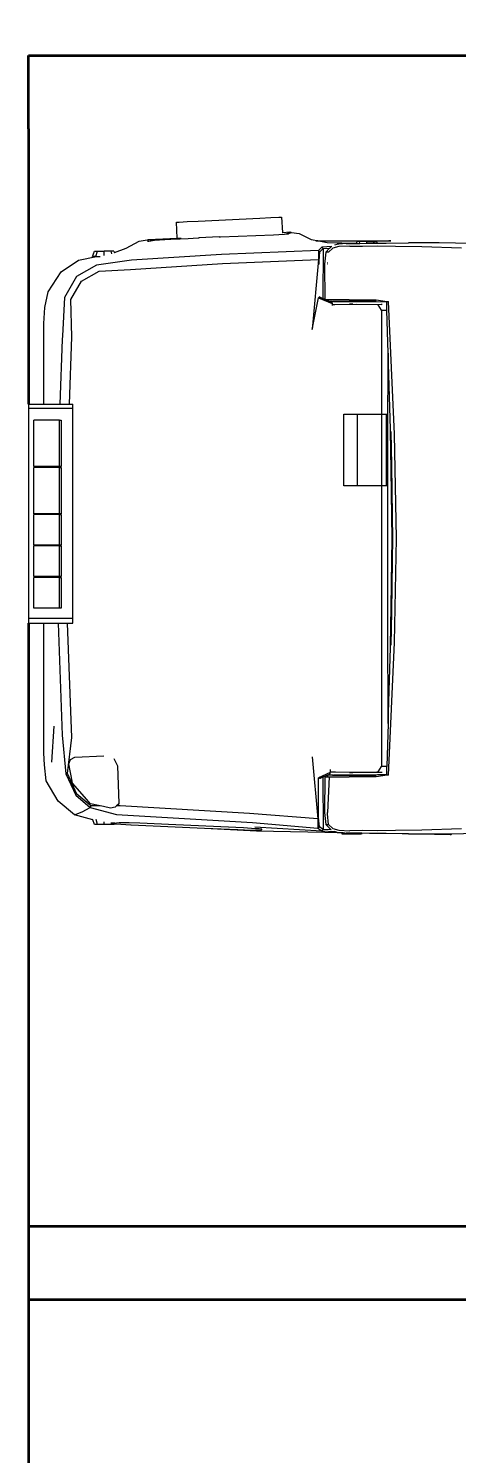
# Model space of a CAD drawing. Header units: millimetres. Extents: x 6923 to 14208, y 3430 to 4414.
# Drawn here: x 13064.64 to 13077.81, y 4245.05 to 4288.91 of the extents above; entities that cross this region are included whole.
import ezdxf

# ---------------------------------------------------------------- set-up
doc = ezdxf.new("R2010")
doc.units = ezdxf.units.MM
doc.layers.get('Defpoints').update_dxf_attribs({"color": 250})
for name, color, linetype, lineweight in [('dimension', 6, 'Continuous', 15), ('Furniture', 252, 'Continuous', 0), ('wall', 160, 'Continuous', 35)]:
    doc.layers.add(name, color=color, linetype=linetype, lineweight=lineweight)
doc.styles.get("Standard").update_dxf_attribs({"font": 'arial.ttf'})
doc.dimstyles.new('1 to 8', dxfattribs={"dimscale": 96, "dimtxt": 0.09375, "dimasz": 0.09375, "dimexe": 0.09375, "dimexo": 0.09375, "dimgap": 0.015625, "dimtad": 0, "dimtih": 1, "dimtoh": 1, "dimdec": 0, "dimrnd": 0.09375, "dimzin": 3, "dimdsep": 46, "dimlunit": 4, "dimtxsty": 'Standard', "dimcen": 0.09375, "dimadec": 0, "dimazin": 0, "dimtfac": 1, "dimtdec": 0, "dimtofl": 0, "dimtmove": 0, "dimatfit": 3, "dimfxl": 0.09375, "dimfxlon": 1, "dimtolj": 1, "dimtzin": 0, "dimarcsym": 0})

# ---------------------------------------------------------------- blocks, each defined once
blk = doc.blocks.new('*D85')
at = {"layer": 'Defpoints', "color": 0, "transparency": 16777216}
for p in [(13244.803, 4319.027), (13244.803, 4290.328), (13064.641, 4288.076)]:
    blk.add_point(p, dxfattribs=at)
at = {"layer": 'dimension', "color": 0, "lineweight": -2, "transparency": 16777216}
for p, q in [((13064.641, 4310.027), (13064.641, 4328.027)), ((13244.803, 4310.027), (13244.803, 4328.027)), ((13073.641, 4319.027), (13138.187, 4319.027)), ((13235.803, 4319.027), (13171.257, 4319.027))]:
    blk.add_line(p, q, dxfattribs=at)
at = {"layer": 'dimension', "color": 0, "transparency": 16777216}
for points in [[(13073.641, 4320.527), (13073.641, 4317.527), (13064.641, 4319.027)], [(13235.803, 4320.527), (13235.803, 4317.527), (13244.803, 4319.027)]]:
    blk.add_solid(points, dxfattribs=at)
at = {"layer": 'dimension', "color": 0, "transparency": 16777216, "insert": (13154.722, 4319.027), "char_height": 9, "attachment_point": 5}
blk.add_mtext('\\A1;15\'-0"', dxfattribs=at)

msp = doc.modelspace()

# ---------------------------------------------------------------- linework, layer by layer
at = {"layer": 'Furniture'}
for p, q in [((13069.191, 4282.947), (13069.281, 4282.951)), ((13069.219, 4282.459), (13069.191, 4282.947)), ((13069.281, 4282.951), (13069.525, 4282.963)), ((13069.525, 4282.963), (13069.859, 4282.979)), ((13069.859, 4282.979), (13071.761, 4283.072)), ((13071.761, 4283.072), (13072.096, 4283.088)), ((13072.096, 4283.088), (13072.34, 4283.1)), ((13072.34, 4283.1), (13072.43, 4283.104)), ((13072.43, 4283.104), (13072.456, 4282.633)), ((13067.646, 4282.145), (13068.047, 4282.366)), ((13068.047, 4282.366), (13068.289, 4282.402)), ((13068.289, 4282.402), (13068.324, 4282.377)), ((13068.324, 4282.377), (13068.326, 4282.411)), ((13068.324, 4282.377), (13068.341, 4282.365)), ((13068.326, 4282.411), (13069.219, 4282.459)), ((13068.326, 4282.411), (13068.347, 4282.409)), ((13068.341, 4282.365), (13068.523, 4282.392)), ((13068.347, 4282.409), (13068.384, 4282.407)), ((13068.384, 4282.407), (13068.455, 4282.406)), ((13068.523, 4282.392), (13068.823, 4282.416)), ((13068.823, 4282.416), (13068.692, 4282.411)), ((13068.829, 4282.417), (13068.823, 4282.416)), ((13068.829, 4282.417), (13068.833, 4282.417)), ((13068.833, 4282.417), (13069.22, 4282.435)), ((13069.219, 4282.454), (13069.219, 4282.459)), ((13069.219, 4282.454), (13069.309, 4282.457)), ((13069.22, 4282.435), (13069.31, 4282.439)), ((13069.22, 4282.435), (13069.22, 4282.438)), ((13069.309, 4282.457), (13069.335, 4282.458)), ((13069.31, 4282.439), (13069.554, 4282.449)), ((13069.554, 4282.449), (13069.858, 4282.463)), ((13069.858, 4282.463), (13069.889, 4282.464)), ((13069.889, 4282.464), (13069.888, 4282.467)), ((13070.512, 4282.492), (13069.889, 4282.464)), ((13070.512, 4282.492), (13070.551, 4282.493)), ((13070.551, 4282.493), (13072.182, 4282.56)), ((13072.182, 4282.56), (13072.509, 4282.576)), ((13072.456, 4282.633), (13072.689, 4282.645)), ((13072.456, 4282.633), (13072.457, 4282.631)), ((13072.457, 4282.631), (13072.457, 4282.621)), ((13072.458, 4282.598), (13072.459, 4282.596)), ((13072.509, 4282.576), (13072.519, 4282.577)), ((13072.519, 4282.577), (13072.646, 4282.589)), ((13072.519, 4282.577), (13072.568, 4282.587)), ((13072.568, 4282.587), (13072.618, 4282.604)), ((13072.618, 4282.604), (13072.657, 4282.624)), ((13072.66, 4282.595), (13072.646, 4282.589)), ((13072.657, 4282.624), (13072.689, 4282.645)), ((13072.681, 4282.604), (13072.66, 4282.595)), ((13072.694, 4282.61), (13072.681, 4282.604)), ((13072.689, 4282.645), (13072.694, 4282.61)), ((13072.736, 4282.628), (13072.694, 4282.61)), ((13072.736, 4282.628), (13072.971, 4282.598)), ((13072.971, 4282.598), (13073.337, 4282.416)), ((13073.337, 4282.416), (13073.574, 4282.369)), ((13073.497, 4282.369), (13073.479, 4282.369)), ((13073.479, 4282.369), (13073.497, 4282.369)), ((13073.497, 4282.369), (13073.542, 4282.369)), ((13073.541, 4282.369), (13073.497, 4282.369)), ((13073.542, 4282.369), (13073.574, 4282.369)), ((13073.574, 4282.369), (13073.834, 4282.319)), ((13073.574, 4282.369), (13075.79, 4282.369)), ((13074.735, 4282.305), (13074.755, 4282.355)), ((13074.842, 4282.355), (13074.755, 4282.355)), ((13074.825, 4282.294), (13074.842, 4282.355)), ((13075.053, 4282.355), (13074.842, 4282.355)), ((13075.053, 4282.3), (13075.053, 4282.355)), ((13075.053, 4282.355), (13075.263, 4282.355)), ((13075.278, 4282.302), (13075.263, 4282.355)), ((13075.263, 4282.355), (13075.35, 4282.355)), ((13075.35, 4282.355), (13075.371, 4282.303)), ((13075.578, 4282.369), (13075.664, 4282.369)), ((13075.664, 4282.369), (13075.728, 4282.369)), ((13075.772, 4282.369), (13075.728, 4282.369)), ((13075.79, 4282.369), (13075.772, 4282.369)), ((13066.608, 4281.894), (13066.674, 4282.059)), ((13066.674, 4282.059), (13066.762, 4282.059)), ((13066.715, 4281.894), (13066.762, 4282.059)), ((13066.762, 4282.059), (13066.972, 4282.059)), ((13066.972, 4281.919), (13066.972, 4282.059)), ((13067.182, 4282.059), (13066.972, 4282.059)), ((13067.269, 4282.059), (13067.182, 4282.059)), ((13067.207, 4281.971), (13067.182, 4282.059)), ((13067.269, 4282.059), (13067.289, 4282.011)), ((13067.289, 4282.011), (13067.646, 4282.145)), ((13067.295, 4281.996), (13067.289, 4282.011)), ((13070.58, 4281.949), (13067.813, 4281.775)), ((13068.29, 4282.345), (13068.29, 4282.341)), ((13068.323, 4282.344), (13068.323, 4282.349)), ((13073.562, 4282.079), (13070.58, 4281.949)), ((13073.562, 4282.079), (13073.561, 4281.796)), ((13073.666, 4282.182), (13073.562, 4282.079)), ((13073.61, 4282.038), (13073.562, 4282.079)), ((13073.581, 4281.76), (13073.61, 4282.038)), ((13073.61, 4282.038), (13073.71, 4282.137)), ((13073.974, 4282.196), (13073.666, 4282.182)), ((13073.71, 4282.137), (13073.666, 4282.182)), ((13073.71, 4282.137), (13073.703, 4280.595)), ((13073.71, 4282.137), (13073.908, 4282.145)), ((13073.793, 4282.027), (13073.747, 4281.66)), ((13073.793, 4282.027), (13073.908, 4282.145)), ((13073.874, 4282.021), (13073.793, 4282.027)), ((13073.834, 4282.319), (13074.735, 4282.305)), ((13073.874, 4282.021), (13074.008, 4282.145)), ((13073.908, 4282.145), (13073.913, 4282.15)), ((13073.913, 4282.15), (13073.945, 4282.183)), ((13073.945, 4282.183), (13073.953, 4282.188)), ((13074.194, 4282.203), (13074.008, 4282.145)), ((13074.067, 4282.252), (13074.143, 4282.269)), ((13074.19, 4282.272), (13074.143, 4282.269)), ((13074.412, 4282.288), (13074.19, 4282.272)), ((13074.534, 4282.214), (13074.194, 4282.203)), ((13074.412, 4282.288), (13074.734, 4282.291)), ((13074.534, 4282.214), (13074.92, 4282.212)), ((13074.732, 4282.296), (13074.735, 4282.305)), ((13074.734, 4282.291), (13074.825, 4282.294)), ((13074.825, 4282.294), (13074.833, 4282.294)), ((13074.833, 4282.294), (13075.053, 4282.3)), ((13074.92, 4282.212), (13075.378, 4282.217)), ((13075.053, 4282.3), (13075.136, 4282.302)), ((13075.136, 4282.302), (13075.278, 4282.302)), ((13075.278, 4282.302), (13075.371, 4282.303)), ((13075.371, 4282.303), (13075.645, 4282.304)), ((13075.378, 4282.217), (13075.936, 4282.21)), ((13075.645, 4282.304), (13076.335, 4282.315)), ((13075.936, 4282.21), (13076.749, 4282.202)), ((13077.278, 4282.316), (13076.335, 4282.315)), ((13076.749, 4282.202), (13077.97, 4282.159)), ((13078.779, 4282.282), (13077.278, 4282.316)), ((13065.641, 4281.415), (13066.178, 4281.778)), ((13066.737, 4281.622), (13066.123, 4281.278)), ((13066.178, 4281.778), (13066.737, 4281.894)), ((13066.715, 4281.894), (13066.608, 4281.894)), ((13066.737, 4281.894), (13066.715, 4281.894)), ((13066.737, 4281.894), (13066.842, 4281.894)), ((13067.813, 4281.775), (13066.737, 4281.622)), ((13066.818, 4281.439), (13067.776, 4281.491)), ((13067.776, 4281.491), (13070.615, 4281.671)), ((13070.615, 4281.671), (13073.561, 4281.796)), ((13073.561, 4281.796), (13073.373, 4279.641)), ((13073.583, 4281.659), (13073.561, 4281.657)), ((13073.583, 4281.659), (13073.581, 4281.76)), ((13073.747, 4281.66), (13073.763, 4280.568)), ((13073.843, 4281.698), (13073.832, 4281.698)), ((13073.836, 4281.67), (13073.84, 4281.67)), ((13065.245, 4280.807), (13065.641, 4281.415)), ((13066.123, 4281.278), (13065.751, 4280.628)), ((13065.947, 4280.563), (13066.271, 4281.136)), ((13066.271, 4281.136), (13066.818, 4281.439)), ((13065.141, 4280.326), (13065.245, 4280.807)), ((13065.751, 4280.628), (13065.688, 4279.447)), ((13073.373, 4279.641), (13073.562, 4280.619)), ((13073.562, 4280.619), (13073.595, 4280.645)), ((13073.562, 4280.619), (13073.981, 4280.449)), ((13073.612, 4280.637), (13073.595, 4280.645)), ((13073.615, 4280.635), (13073.612, 4280.637)), ((13073.62, 4280.633), (13073.615, 4280.635)), ((13073.703, 4280.595), (13073.62, 4280.633)), ((13065.108, 4279.833), (13065.141, 4280.326)), ((13065.978, 4279.423), (13065.947, 4280.563)), ((13073.763, 4280.568), (13073.703, 4280.595)), ((13073.784, 4280.558), (13073.763, 4280.568)), ((13073.795, 4280.558), (13073.784, 4280.558)), ((13073.81, 4280.546), (13073.784, 4280.558)), ((13073.858, 4280.54), (13073.795, 4280.558)), ((13073.858, 4280.558), (13073.795, 4280.558)), ((13073.858, 4280.535), (13073.81, 4280.546)), ((13073.858, 4280.525), (13073.81, 4280.546)), ((13073.889, 4280.558), (13073.858, 4280.558)), ((13073.905, 4280.504), (13073.858, 4280.525)), ((13074.163, 4280.558), (13073.889, 4280.558)), ((13073.981, 4280.469), (13073.905, 4280.504)), ((13073.986, 4280.504), (13073.905, 4280.504)), ((13073.981, 4280.469), (13073.981, 4280.449)), ((13073.981, 4280.449), (13073.981, 4280.424)), ((13073.981, 4280.424), (13073.981, 4280.416)), ((13073.981, 4280.416), (13073.981, 4280.404)), ((13073.981, 4280.404), (13073.981, 4280.378)), ((13074.061, 4280.403), (13073.981, 4280.404)), ((13074.027, 4280.492), (13073.986, 4280.504)), ((13073.986, 4280.504), (13074.003, 4280.504)), ((13074.129, 4280.504), (13074.003, 4280.504)), ((13074.145, 4280.492), (13074.027, 4280.492)), ((13074.071, 4280.403), (13074.061, 4280.403)), ((13074.738, 4280.411), (13074.071, 4280.403)), ((13074.133, 4280.504), (13074.129, 4280.504)), ((13074.294, 4280.504), (13074.133, 4280.504)), ((13074.185, 4280.492), (13074.145, 4280.492)), ((13074.507, 4280.558), (13074.163, 4280.558)), ((13074.382, 4280.492), (13074.185, 4280.492)), ((13074.343, 4280.504), (13074.294, 4280.504)), ((13074.405, 4280.504), (13074.343, 4280.504)), ((13074.666, 4280.492), (13074.382, 4280.492)), ((13074.5, 4280.504), (13074.405, 4280.504)), ((13074.638, 4280.504), (13074.5, 4280.504)), ((13074.507, 4280.558), (13074.846, 4280.558)), ((13074.62, 4280.424), (13074.519, 4280.424)), ((13074.62, 4280.424), (13075.494, 4280.411)), ((13074.907, 4280.504), (13074.638, 4280.504)), ((13074.993, 4280.492), (13074.666, 4280.492)), ((13075.4, 4280.403), (13074.738, 4280.411)), ((13074.846, 4280.558), (13075.338, 4280.558)), ((13074.928, 4280.504), (13074.907, 4280.504)), ((13074.967, 4280.504), (13074.928, 4280.504)), ((13075.055, 4280.504), (13074.967, 4280.504)), ((13075.239, 4280.492), (13074.993, 4280.492)), ((13075.256, 4280.504), (13075.055, 4280.504)), ((13075.666, 4280.485), (13075.239, 4280.492)), ((13075.343, 4280.504), (13075.256, 4280.504)), ((13075.338, 4280.558), (13075.675, 4280.511)), ((13075.494, 4280.411), (13075.4, 4280.403)), ((13075.504, 4280.244), (13075.4, 4280.403)), ((13075.522, 4280.411), (13075.494, 4280.411)), ((13075.504, 4280.244), (13075.504, 4277.043)), ((13075.504, 4280.244), (13075.645, 4280.244)), ((13075.645, 4280.244), (13075.673, 4280.244)), ((13075.675, 4280.511), (13075.666, 4280.485)), ((13075.672, 4280.261), (13075.666, 4280.485)), ((13075.673, 4280.244), (13075.672, 4280.261)), ((13075.71, 4278.911), (13075.673, 4280.244)), ((13075.675, 4280.511), (13075.685, 4280.509)), ((13075.685, 4280.509), (13075.717, 4280.505)), ((13075.908, 4276.428), (13075.717, 4280.505)), ((13065.108, 4277.348), (13065.108, 4279.833)), ((13065.678, 4279.341), (13065.61, 4277.348)), ((13065.688, 4279.447), (13065.678, 4279.341)), ((13065.9, 4277.348), (13065.978, 4279.423)), ((13075.71, 4278.911), (13075.707, 4278.746)), ((13075.707, 4278.225), (13075.71, 4278.911)), ((13075.777, 4276.576), (13075.71, 4278.911)), ((13075.707, 4278.746), (13075.707, 4278.225)), ((13075.7, 4277.043), (13075.707, 4278.225)), ((13064.641, 4277.348), (13065.108, 4277.348)), ((13064.641, 4277.348), (13064.641, 4277.216)), ((13066, 4277.216), (13064.641, 4277.216)), ((13064.641, 4277.216), (13064.641, 4276.833)), ((13065.108, 4277.348), (13065.142, 4277.348)), ((13065.142, 4277.348), (13065.15, 4277.348)), ((13065.15, 4277.348), (13065.169, 4277.348)), ((13065.169, 4277.348), (13065.193, 4277.348)), ((13065.193, 4277.348), (13065.256, 4277.348)), ((13065.256, 4277.348), (13065.373, 4277.348)), ((13065.373, 4277.348), (13065.417, 4277.348)), ((13065.417, 4277.348), (13065.597, 4277.348)), ((13065.597, 4277.348), (13065.61, 4277.348)), ((13065.61, 4277.348), (13065.701, 4277.348)), ((13065.701, 4277.348), (13065.9, 4277.348)), ((13065.9, 4277.348), (13066, 4277.348)), ((13066, 4277.216), (13066, 4277.348)), ((13066, 4276.833), (13066, 4277.216)), ((13064.641, 4276.833), (13064.641, 4271.107)), ((13065.597, 4276.857), (13064.809, 4276.857)), ((13064.809, 4276.833), (13064.809, 4276.857)), ((13064.809, 4275.431), (13064.809, 4276.833)), ((13065.597, 4276.857), (13065.647, 4276.857)), ((13065.597, 4276.833), (13065.597, 4276.857)), ((13065.597, 4275.431), (13065.597, 4276.833)), ((13065.647, 4276.857), (13065.647, 4276.833)), ((13065.647, 4276.833), (13065.647, 4275.431)), ((13066, 4273.235), (13066, 4276.833)), ((13074.342, 4274.836), (13074.342, 4277.043)), ((13074.342, 4277.043), (13074.753, 4277.043)), ((13074.753, 4277.043), (13074.763, 4277.043)), ((13074.763, 4274.836), (13074.763, 4277.043)), ((13074.763, 4277.043), (13075.504, 4277.043)), ((13075.504, 4277.043), (13075.514, 4277.043)), ((13075.514, 4274.836), (13075.514, 4277.043)), ((13075.514, 4277.043), (13075.644, 4277.043)), ((13075.644, 4277.043), (13075.657, 4277.043)), ((13075.657, 4277.043), (13075.7, 4277.043)), ((13075.657, 4274.836), (13075.657, 4277.043)), ((13075.697, 4276.548), (13075.7, 4277.043)), ((13075.7, 4274.836), (13075.697, 4276.548)), ((13075.778, 4276.514), (13075.777, 4276.576)), ((13075.797, 4275.326), (13075.778, 4276.514)), ((13075.792, 4276.509), (13075.807, 4275.47)), ((13075.965, 4273.217), (13075.908, 4276.428)), ((13065.597, 4275.431), (13064.809, 4275.431)), ((13065.597, 4275.401), (13064.809, 4275.401)), ((13064.809, 4273.975), (13064.809, 4275.401)), ((13065.647, 4275.431), (13065.597, 4275.431)), ((13065.597, 4273.975), (13065.597, 4275.401)), ((13065.597, 4275.401), (13065.647, 4275.401)), ((13065.647, 4275.401), (13065.647, 4273.975)), ((13075.807, 4275.47), (13075.831, 4273.904)), ((13075.821, 4273.904), (13075.797, 4275.326)), ((13074.753, 4274.836), (13074.342, 4274.836)), ((13074.763, 4274.836), (13074.753, 4274.836)), ((13075.504, 4274.836), (13074.763, 4274.836)), ((13075.504, 4274.836), (13075.504, 4266.191)), ((13075.514, 4274.836), (13075.504, 4274.836)), ((13075.644, 4274.836), (13075.514, 4274.836)), ((13075.657, 4274.836), (13075.644, 4274.836)), ((13075.7, 4274.836), (13075.657, 4274.836)), ((13075.701, 4273.904), (13075.7, 4274.836)), ((13065.597, 4273.975), (13064.809, 4273.975)), ((13065.597, 4273.949), (13064.809, 4273.949)), ((13064.809, 4273.007), (13064.809, 4273.949)), ((13065.647, 4273.975), (13065.597, 4273.975)), ((13065.597, 4273.007), (13065.597, 4273.949)), ((13065.597, 4273.949), (13065.647, 4273.949)), ((13065.647, 4273.949), (13065.647, 4273.007)), ((13075.701, 4273.49), (13075.701, 4273.904)), ((13075.833, 4273.217), (13075.821, 4273.904)), ((13075.831, 4273.904), (13075.841, 4273.217)), ((13066, 4271.107), (13066, 4273.235)), ((13075.701, 4273.219), (13075.701, 4273.49)), ((13075.701, 4272.531), (13075.701, 4273.219)), ((13075.821, 4272.531), (13075.833, 4273.217)), ((13075.841, 4273.217), (13075.831, 4272.531)), ((13075.908, 4270.007), (13075.965, 4273.217)), ((13065.597, 4273.007), (13064.809, 4273.007)), ((13065.597, 4272.986), (13064.809, 4272.986)), ((13064.809, 4272.044), (13064.809, 4272.986)), ((13065.647, 4273.007), (13065.597, 4273.007)), ((13065.597, 4272.044), (13065.597, 4272.986)), ((13065.597, 4272.986), (13065.647, 4272.986)), ((13065.647, 4272.986), (13065.647, 4272.044)), ((13075.697, 4269.887), (13075.701, 4272.531)), ((13075.797, 4271.109), (13075.821, 4272.531)), ((13075.831, 4272.531), (13075.807, 4270.965)), ((13065.597, 4272.044), (13064.809, 4272.044)), ((13065.597, 4272.013), (13064.809, 4272.013)), ((13064.809, 4271.107), (13064.809, 4272.013)), ((13065.647, 4272.044), (13065.597, 4272.044)), ((13065.597, 4272.013), (13065.647, 4272.013)), ((13065.597, 4271.107), (13065.597, 4272.013)), ((13065.647, 4272.013), (13065.647, 4271.107)), ((13064.641, 4271.107), (13064.641, 4270.761)), ((13064.809, 4271.071), (13064.809, 4271.107)), ((13065.597, 4271.071), (13064.809, 4271.071)), ((13065.597, 4271.071), (13065.597, 4271.107)), ((13065.647, 4271.071), (13065.597, 4271.071)), ((13065.647, 4271.107), (13065.647, 4271.071)), ((13066, 4270.761), (13066, 4271.107)), ((13075.778, 4269.921), (13075.797, 4271.109)), ((13075.807, 4270.965), (13075.792, 4269.926)), ((13064.641, 4270.761), (13066, 4270.761)), ((13064.641, 4270.761), (13064.641, 4270.61)), ((13064.641, 4270.61), (13065.108, 4270.61)), ((13065.108, 4266.609), (13065.108, 4270.61)), ((13065.108, 4270.61), (13065.121, 4270.61)), ((13065.121, 4270.61), (13065.153, 4270.61)), ((13065.153, 4270.61), (13065.176, 4270.61)), ((13065.176, 4270.61), (13065.223, 4270.61)), ((13065.223, 4270.61), (13065.267, 4270.61)), ((13065.267, 4270.61), (13065.346, 4270.61)), ((13065.346, 4270.61), (13065.431, 4270.61)), ((13065.431, 4270.61), (13065.535, 4270.61)), ((13065.535, 4270.61), (13065.558, 4270.61)), ((13065.558, 4270.61), (13065.673, 4267.163)), ((13065.558, 4270.61), (13065.685, 4270.61)), ((13065.685, 4270.61), (13065.842, 4270.61)), ((13065.97, 4267.087), (13065.842, 4270.61)), ((13065.842, 4270.61), (13066, 4270.61)), ((13066, 4270.61), (13066, 4270.761)), ((13075.707, 4268.21), (13075.697, 4269.887)), ((13075.71, 4267.524), (13075.777, 4269.859)), ((13075.717, 4265.93), (13075.908, 4270.007)), ((13075.777, 4269.859), (13075.778, 4269.921)), ((13075.707, 4268.21), (13075.707, 4267.689)), ((13075.71, 4267.524), (13075.707, 4268.21)), ((13075.71, 4267.524), (13075.673, 4266.191)), ((13075.707, 4267.689), (13075.71, 4267.524)), ((13065.358, 4266.33), (13065.432, 4267.442)), ((13065.673, 4267.163), (13065.793, 4265.965)), ((13065.842, 4265.98), (13065.97, 4267.087)), ((13065.134, 4266.25), (13065.108, 4266.609)), ((13065.189, 4265.752), (13065.134, 4266.25)), ((13065.881, 4266.279), (13065.938, 4266.413)), ((13065.933, 4266.015), (13065.881, 4266.279)), ((13065.938, 4266.413), (13066.067, 4266.488)), ((13066.067, 4266.488), (13066.963, 4266.519)), ((13067.266, 4266.437), (13067.38, 4266.216)), ((13067.38, 4266.216), (13067.421, 4265.054)), ((13073.372, 4266.491), (13073.541, 4264.582)), ((13075.4, 4266.032), (13075.504, 4266.191)), ((13075.644, 4266.191), (13075.504, 4266.191)), ((13075.673, 4266.191), (13075.644, 4266.191)), ((13075.666, 4265.95), (13075.672, 4266.174)), ((13075.672, 4266.174), (13075.673, 4266.191)), ((13065.552, 4265.127), (13065.189, 4265.752)), ((13065.793, 4265.965), (13065.842, 4265.98)), ((13065.793, 4265.965), (13066.093, 4265.312)), ((13066.133, 4265.342), (13065.842, 4265.98)), ((13065.953, 4265.912), (13065.933, 4266.015)), ((13065.976, 4265.794), (13065.953, 4265.912)), ((13065.998, 4265.682), (13065.976, 4265.794)), ((13073.928, 4266.007), (13073.562, 4265.847)), ((13073.595, 4265.832), (13073.562, 4265.847)), ((13073.565, 4264.776), (13073.562, 4265.847)), ((13073.595, 4265.832), (13073.612, 4265.839)), ((13073.612, 4265.839), (13073.614, 4265.84)), ((13073.614, 4265.84), (13073.671, 4265.864)), ((13073.671, 4265.864), (13073.703, 4265.877)), ((13073.703, 4265.877), (13073.784, 4265.912)), ((13073.703, 4265.877), (13073.709, 4264.255)), ((13073.764, 4265.877), (13073.747, 4264.775)), ((13073.764, 4265.877), (13073.784, 4265.882)), ((13073.764, 4265.877), (13073.784, 4265.877)), ((13073.784, 4265.912), (13073.831, 4265.931)), ((13073.784, 4265.912), (13073.784, 4265.882)), ((13073.784, 4265.882), (13073.858, 4265.9)), ((13073.784, 4265.882), (13073.784, 4265.877)), ((13073.784, 4265.877), (13073.795, 4265.877)), ((13073.795, 4265.877), (13073.858, 4265.895)), ((13073.795, 4265.877), (13073.858, 4265.877)), ((13073.831, 4265.931), (13073.921, 4265.969)), ((13073.831, 4265.931), (13073.858, 4265.931)), ((13073.889, 4265.877), (13073.838, 4264.785)), ((13073.986, 4265.931), (13073.858, 4265.931)), ((13073.858, 4265.877), (13073.889, 4265.877)), ((13073.889, 4265.877), (13074.163, 4265.877)), ((13073.921, 4265.969), (13073.928, 4266.007)), ((13073.928, 4266.099), (13073.928, 4266.071)), ((13073.928, 4266.071), (13073.928, 4266.03)), ((13073.928, 4266.03), (13074.071, 4266.032)), ((13073.928, 4266.03), (13073.928, 4266.007)), ((13073.986, 4265.931), (13074.027, 4265.943)), ((13074.003, 4265.931), (13073.986, 4265.931)), ((13074.003, 4265.931), (13074.129, 4265.931)), ((13074.027, 4265.943), (13074.17, 4265.943)), ((13074.071, 4266.032), (13074.088, 4266.032)), ((13074.088, 4266.032), (13074.738, 4266.024)), ((13074.129, 4265.931), (13074.133, 4265.931)), ((13074.133, 4265.931), (13074.294, 4265.931)), ((13074.163, 4265.877), (13074.507, 4265.877)), ((13074.17, 4265.943), (13074.185, 4265.943)), ((13074.185, 4265.943), (13074.382, 4265.943)), ((13074.294, 4265.931), (13074.343, 4265.931)), ((13074.343, 4265.931), (13074.405, 4265.931)), ((13074.382, 4265.943), (13074.666, 4265.943)), ((13074.405, 4265.931), (13074.5, 4265.931)), ((13074.5, 4265.931), (13074.638, 4265.931)), ((13074.846, 4265.877), (13074.507, 4265.877)), ((13074.519, 4266.011), (13074.62, 4266.011)), ((13074.62, 4266.011), (13075.36, 4266.022)), ((13074.638, 4265.931), (13074.907, 4265.931)), ((13074.666, 4265.943), (13074.993, 4265.943)), ((13074.738, 4266.024), (13075.358, 4266.032)), ((13075.338, 4265.877), (13074.846, 4265.877)), ((13074.907, 4265.931), (13074.928, 4265.931)), ((13074.928, 4265.931), (13074.967, 4265.931)), ((13074.967, 4265.931), (13075.055, 4265.931)), ((13074.993, 4265.943), (13075.239, 4265.943)), ((13075.055, 4265.931), (13075.256, 4265.931)), ((13075.239, 4265.943), (13075.378, 4265.945)), ((13075.256, 4265.931), (13075.343, 4265.931)), ((13075.675, 4265.924), (13075.338, 4265.877)), ((13075.358, 4266.032), (13075.4, 4266.032)), ((13075.36, 4266.022), (13075.494, 4266.024)), ((13075.378, 4265.945), (13075.666, 4265.95)), ((13075.4, 4266.032), (13075.494, 4266.024)), ((13075.494, 4266.024), (13075.523, 4266.024)), ((13075.666, 4265.95), (13075.675, 4265.924)), ((13075.685, 4265.926), (13075.675, 4265.924)), ((13075.717, 4265.93), (13075.685, 4265.926)), ((13066.361, 4265.26), (13065.998, 4265.682)), ((13066.093, 4265.312), (13066.538, 4264.938)), ((13066.563, 4264.981), (13066.133, 4265.342)), ((13066.546, 4265.046), (13066.361, 4265.26)), ((13066.058, 4264.712), (13065.552, 4265.127)), ((13066.297, 4264.799), (13066.538, 4264.938)), ((13066.563, 4264.981), (13066.538, 4264.938)), ((13066.538, 4264.938), (13067.353, 4264.718)), ((13066.844, 4264.983), (13066.546, 4265.046)), ((13066.844, 4264.983), (13066.563, 4264.981)), ((13066.952, 4264.961), (13066.844, 4264.983)), ((13067.167, 4264.916), (13066.952, 4264.961)), ((13067.306, 4264.94), (13067.167, 4264.916)), ((13067.349, 4264.983), (13067.306, 4264.94)), ((13067.354, 4264.988), (13067.349, 4264.983)), ((13067.396, 4265.029), (13067.354, 4264.988)), ((13067.461, 4264.989), (13067.354, 4264.988)), ((13067.421, 4265.054), (13067.396, 4265.029)), ((13071.438, 4264.751), (13067.461, 4264.989)), ((13066.058, 4264.712), (13066.297, 4264.799)), ((13066.62, 4264.55), (13066.058, 4264.712)), ((13066.62, 4264.55), (13066.609, 4264.579)), ((13066.674, 4264.414), (13066.62, 4264.55)), ((13066.762, 4264.414), (13066.674, 4264.414)), ((13066.762, 4264.414), (13066.72, 4264.561)), ((13066.972, 4264.414), (13066.762, 4264.414)), ((13066.972, 4264.414), (13066.972, 4264.492)), ((13067.182, 4264.414), (13066.972, 4264.414)), ((13067.182, 4264.414), (13067.193, 4264.453)), ((13067.269, 4264.414), (13067.182, 4264.414)), ((13067.193, 4264.453), (13067.196, 4264.461)), ((13067.283, 4264.448), (13067.193, 4264.453)), ((13067.196, 4264.461), (13067.199, 4264.473)), ((13067.234, 4264.435), (13067.281, 4264.444)), ((13067.267, 4264.424), (13067.234, 4264.435)), ((13067.273, 4264.424), (13067.267, 4264.424)), ((13067.273, 4264.424), (13067.269, 4264.414)), ((13067.478, 4264.407), (13067.273, 4264.424)), ((13067.283, 4264.448), (13067.281, 4264.444)), ((13067.281, 4264.444), (13067.297, 4264.447)), ((13067.287, 4264.459), (13067.283, 4264.448)), ((13067.297, 4264.447), (13067.283, 4264.448)), ((13067.29, 4264.464), (13067.287, 4264.459)), ((13067.297, 4264.447), (13067.351, 4264.457)), ((13067.351, 4264.457), (13067.43, 4264.473)), ((13067.353, 4264.718), (13071.535, 4264.472)), ((13067.43, 4264.473), (13067.526, 4264.476)), ((13067.792, 4264.392), (13067.478, 4264.407)), ((13067.526, 4264.476), (13067.741, 4264.471)), ((13067.741, 4264.471), (13068.071, 4264.459)), ((13067.797, 4264.391), (13067.792, 4264.392)), ((13070.053, 4264.292), (13067.797, 4264.391)), ((13068.071, 4264.459), (13069.174, 4264.409)), ((13069.174, 4264.409), (13071.26, 4264.315)), ((13073.541, 4264.582), (13071.438, 4264.751)), ((13071.535, 4264.472), (13073.546, 4264.302)), ((13073.566, 4264.617), (13073.541, 4264.582)), ((13073.541, 4264.582), (13073.546, 4264.302)), ((13073.565, 4264.776), (13073.572, 4264.776)), ((13073.566, 4264.617), (13073.565, 4264.776)), ((13073.595, 4264.341), (13073.566, 4264.617)), ((13073.747, 4264.775), (13073.793, 4264.408)), ((13073.793, 4264.408), (13073.874, 4264.414)), ((13073.945, 4264.252), (13073.793, 4264.408)), ((13073.832, 4264.737), (13073.843, 4264.737)), ((13073.84, 4264.765), (13073.836, 4264.765)), ((13073.84, 4264.765), (13073.838, 4264.785)), ((13073.843, 4264.737), (13073.84, 4264.765)), ((13073.874, 4264.414), (13073.843, 4264.737)), ((13074.008, 4264.29), (13073.874, 4264.414)), ((13071.656, 4264.202), (13070.053, 4264.292)), ((13071.082, 4264.246), (13070.053, 4264.292)), ((13071.497, 4264.23), (13071.082, 4264.246)), ((13071.26, 4264.315), (13071.506, 4264.301)), ((13071.648, 4264.227), (13071.497, 4264.23)), ((13071.506, 4264.301), (13071.628, 4264.291)), ((13071.611, 4264.344), (13073.668, 4264.212)), ((13071.628, 4264.291), (13071.736, 4264.285)), ((13071.747, 4264.225), (13071.648, 4264.227)), ((13074.281, 4264.154), (13071.656, 4264.202)), ((13071.736, 4264.285), (13071.822, 4264.274)), ((13071.782, 4264.231), (13071.747, 4264.225)), ((13071.822, 4264.274), (13071.782, 4264.231)), ((13073.546, 4264.302), (13073.595, 4264.341)), ((13073.546, 4264.302), (13073.668, 4264.212)), ((13073.709, 4264.255), (13073.595, 4264.341)), ((13073.709, 4264.255), (13073.668, 4264.212)), ((13073.668, 4264.212), (13074.066, 4264.199)), ((13073.953, 4264.247), (13073.709, 4264.255)), ((13073.953, 4264.247), (13073.945, 4264.252)), ((13073.957, 4264.247), (13073.953, 4264.247)), ((13074.008, 4264.29), (13074.194, 4264.232)), ((13074.138, 4264.167), (13074.066, 4264.199)), ((13074.14, 4264.167), (13074.138, 4264.167)), ((13074.143, 4264.166), (13074.14, 4264.167)), ((13074.143, 4264.166), (13074.214, 4264.161)), ((13074.194, 4264.232), (13074.534, 4264.221)), ((13074.214, 4264.161), (13074.28, 4264.156)), ((13074.281, 4264.154), (13074.28, 4264.156)), ((13074.28, 4264.156), (13074.321, 4264.153)), ((13074.321, 4264.153), (13074.281, 4264.154)), ((13074.296, 4264.116), (13074.281, 4264.154)), ((13074.383, 4264.116), (13074.296, 4264.116)), ((13074.321, 4264.153), (13074.373, 4264.15)), ((13074.383, 4264.116), (13074.373, 4264.15)), ((13074.373, 4264.15), (13074.412, 4264.147)), ((13074.593, 4264.116), (13074.383, 4264.116)), ((13074.593, 4264.145), (13074.412, 4264.147)), ((13074.92, 4264.223), (13074.534, 4264.221)), ((13074.593, 4264.116), (13074.593, 4264.145)), ((13074.734, 4264.144), (13074.593, 4264.145)), ((13074.804, 4264.116), (13074.593, 4264.116)), ((13074.811, 4264.142), (13074.734, 4264.144)), ((13074.804, 4264.116), (13074.811, 4264.142)), ((13074.891, 4264.116), (13074.804, 4264.116)), ((13074.9, 4264.139), (13074.811, 4264.142)), ((13074.9, 4264.139), (13074.891, 4264.116)), ((13075.136, 4264.133), (13074.9, 4264.139)), ((13075.378, 4264.218), (13074.92, 4264.223)), ((13075.645, 4264.131), (13075.136, 4264.133)), ((13075.936, 4264.225), (13075.378, 4264.218)), ((13076.335, 4264.12), (13075.645, 4264.131)), ((13077.632, 4264.094), (13075.645, 4264.131)), ((13076.749, 4264.233), (13075.936, 4264.225)), ((13076.335, 4264.12), (13076.798, 4264.12)), ((13077.97, 4264.276), (13076.749, 4264.233)), ((13076.798, 4264.12), (13076.98, 4264.12)), ((13076.98, 4264.12), (13077.645, 4264.106)), ((13076.98, 4264.12), (13077.278, 4264.119)), ((13077.278, 4264.119), (13077.645, 4264.128)), ((13077.632, 4264.094), (13077.645, 4264.106)), ((13077.651, 4264.128), (13077.645, 4264.117)), ((13077.645, 4264.106), (13077.655, 4264.128)), ((13077.645, 4264.128), (13077.645, 4264.117)), ((13077.645, 4264.128), (13077.651, 4264.128)), ((13077.645, 4264.117), (13077.645, 4264.106)), ((13077.651, 4264.128), (13077.655, 4264.128)), ((13077.655, 4264.128), (13078.779, 4264.153))]:
    msp.add_line(p, q, dxfattribs=at)
at = {"layer": 'wall'}
for p, q in [((13064.641, 4285.824), (13064.641, 4288.076)), ((13064.641, 4288.076), (13129.95, 4288.076)), ((13064.641, 4285.824), (13064.641, 4277.348)), ((13064.641, 4270.61), (13064.641, 4252.043)), ((13064.641, 4252.043), (13064.641, 4249.791)), ((13078.547, 4252.043), (13064.641, 4252.043)), ((13064.641, 4249.791), (13129.95, 4249.791)), ((13064.641, 4249.791), (13064.641, 4239.064))]:
    msp.add_line(p, q, dxfattribs=at)

# ---------------------------------------------------------------- dimensions: what is measured, and where the dimension line sits
at = {"layer": 'dimension', "color": 219, "true_color": 0x642165}
dim = msp.add_linear_dim(base=(13244.803, 4319.027), p1=(13064.641, 4288.076), p2=(13244.803, 4290.328), dimstyle='1 to 8', dxfattribs=at)
dim.commit()
dim.dimension.update_dxf_attribs({"geometry": '*D85', "text_midpoint": (13154.722, 4319.027)})

doc.saveas('drawing.dxf')
